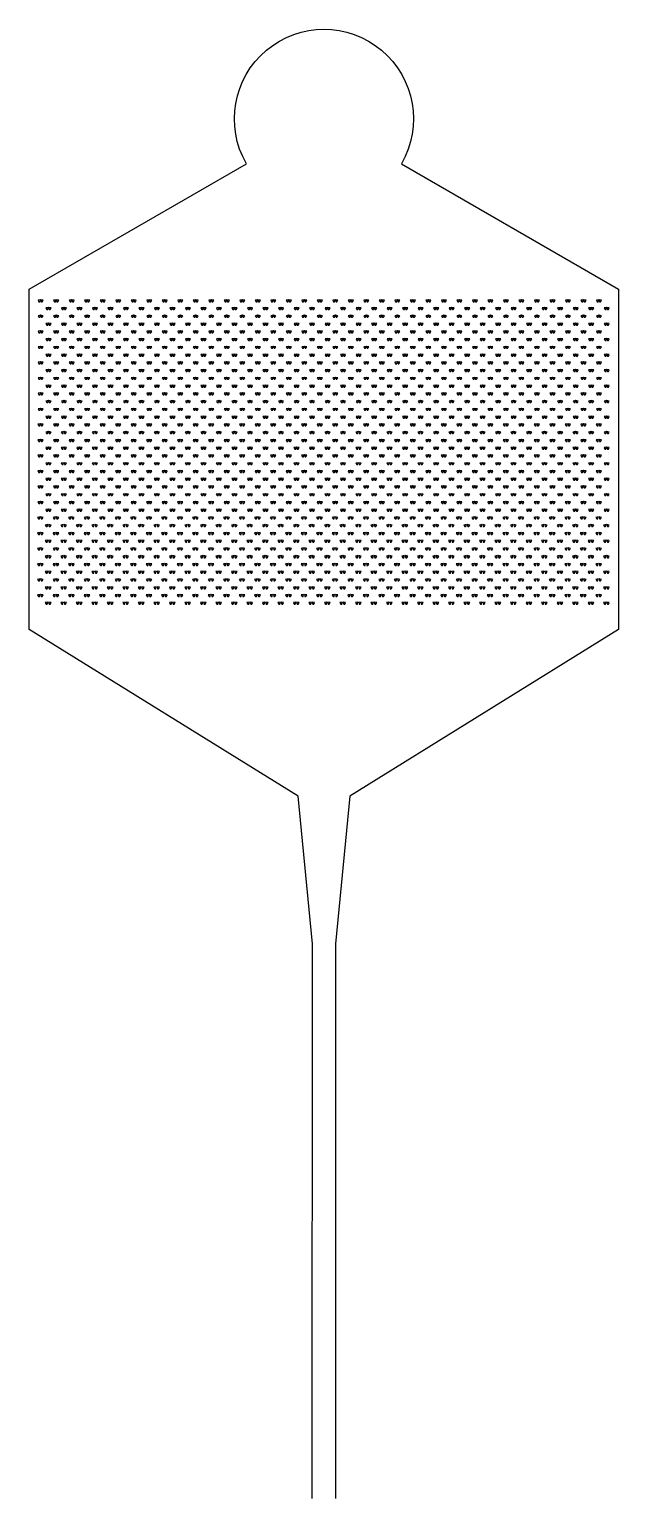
# Model space of a CAD drawing. Header units: inches. Extents: x -17.1 to 32.2, y -20.8 to 20.8.
# Drawn here: x -12.82 to -5.22, y 1.92 to 20.83 of the extents above; entities that cross this region are included whole.
import ezdxf

# ---------------------------------------------------------------- set-up
doc = ezdxf.new("R2010")
doc.units = ezdxf.units.IN
doc.header["$MEASUREMENT"] = 0

# ---------------------------------------------------------------- blocks, each defined once
blk = doc.blocks.new('*U245')
for points in [[(0.063, 0.055), (0.057, 0.087), (0.037, 0.075), (0.037, 0.062)], [(0.037, 0.025), (0.057, 0.013), (0.063, 0.045), (0.037, 0.038)], [(-0.037, -0.045), (-0.043, -0.013), (-0.063, -0.025), (-0.063, -0.038)], [(-0.063, -0.075), (-0.043, -0.087), (-0.037, -0.055), (-0.063, -0.062)]]:
    blk.add_lwpolyline(points, close=True)
blk = doc.blocks.new('*U247')
at = {"color": 0, "linetype": 'ByBlock', "lineweight": -2, "transparency": 16777216}
for p in [(0, 7.2), (0.2, 7.2), (0.4, 7.2), (0.6, 7.2), (0.8, 7.2), (1, 7.2), (0, 7), (0.2, 7), (0.4, 7), (0.6, 7), (0.8, 7), (1, 7), (0, 6.8), (0.2, 6.8), (0.4, 6.8), (0.6, 6.8), (0.8, 6.8), (1, 6.8), (0, 6.6), (0.2, 6.6), (0.4, 6.6), (0.6, 6.6), (0.8, 6.6), (1, 6.6), (0, 6.4), (0.2, 6.4), (0.4, 6.4), (0.6, 6.4), (0.8, 6.4), (1, 6.4), (0, 6.2), (0.2, 6.2), (0.4, 6.2), (0.6, 6.2), (0.8, 6.2), (1, 6.2), (0, 6), (0.2, 6), (0.4, 6), (0.6, 6), (0.8, 6), (1, 6), (0, 5.8), (0.2, 5.8), (0.4, 5.8), (0.6, 5.8), (0.8, 5.8), (1, 5.8), (0, 5.6), (0.2, 5.6), (0.4, 5.6), (0.6, 5.6), (0.8, 5.6), (1, 5.6), (0, 5.4), (0.2, 5.4), (0.4, 5.4), (0.6, 5.4), (0.8, 5.4), (1, 5.4), (0, 5.2), (0.2, 5.2), (0.4, 5.2), (0.6, 5.2), (0.8, 5.2), (1, 5.2), (0, 5), (0.2, 5), (0.4, 5), (0.6, 5), (0.8, 5), (1, 5), (0, 4.8), (0.2, 4.8), (0.4, 4.8), (0.6, 4.8), (0.8, 4.8), (1, 4.8), (0, 4.6), (0.2, 4.6), (0.4, 4.6), (0.6, 4.6), (0.8, 4.6), (1, 4.6), (0, 4.4), (0.2, 4.4), (0.4, 4.4), (0.6, 4.4), (0.8, 4.4), (1, 4.4), (0, 4.2), (0.2, 4.2), (0.4, 4.2), (0.6, 4.2), (0.8, 4.2), (1, 4.2), (0, 4), (0.2, 4), (0.4, 4), (0.6, 4), (0.8, 4), (1, 4), (0, 3.8), (0.2, 3.8), (0.4, 3.8), (0.6, 3.8), (0.8, 3.8), (1, 3.8), (0, 3.6), (0.2, 3.6), (0.4, 3.6), (0.6, 3.6), (0.8, 3.6), (1, 3.6), (0, 3.4), (0.2, 3.4), (0.4, 3.4), (0.6, 3.4), (0.8, 3.4), (1, 3.4), (0, 3.2), (0.2, 3.2), (0.4, 3.2), (0.6, 3.2), (0.8, 3.2), (1, 3.2), (0, 3), (0.2, 3), (0.4, 3), (0.6, 3), (0.8, 3), (1, 3), (0, 2.8), (0.2, 2.8), (0.4, 2.8), (0.6, 2.8), (0.8, 2.8), (1, 2.8), (0, 2.6), (0.2, 2.6), (0.4, 2.6), (0.6, 2.6), (0.8, 2.6), (1, 2.6), (0, 2.4), (0.2, 2.4), (0.4, 2.4), (0.6, 2.4), (0.8, 2.4), (1, 2.4), (0, 2.2), (0.2, 2.2), (0.4, 2.2), (0.6, 2.2), (0.8, 2.2), (1, 2.2), (0, 2), (0.2, 2), (0.4, 2), (0.6, 2), (0.8, 2), (1, 2), (0, 1.8), (0.2, 1.8), (0.4, 1.8), (0.6, 1.8), (0.8, 1.8), (1, 1.8), (0, 1.6), (0.2, 1.6), (0.4, 1.6), (0.6, 1.6), (0.8, 1.6), (1, 1.6), (0, 1.4), (0.2, 1.4), (0.4, 1.4), (0.6, 1.4), (0.8, 1.4), (1, 1.4), (0, 1.2), (0.2, 1.2), (0.4, 1.2), (0.6, 1.2), (0.8, 1.2), (1, 1.2), (0, 1), (0.2, 1), (0.4, 1), (0.6, 1), (0.8, 1), (1, 1), (0, 0.8), (0.2, 0.8), (0.4, 0.8), (0.6, 0.8), (0.8, 0.8), (1, 0.8), (0, 0.6), (0.2, 0.6), (0.4, 0.6), (0.6, 0.6), (0.8, 0.6), (1, 0.6), (0, 0.4), (0.2, 0.4), (0.4, 0.4), (0.6, 0.4), (0.8, 0.4), (1, 0.4), (0, 0.2), (0.2, 0.2), (0.4, 0.2), (0.6, 0.2), (0.8, 0.2), (1, 0.2), (0, 0), (0.2, 0), (0.4, 0), (0.6, 0), (0.8, 0), (1, 0)]:
    blk.add_blockref('*U245', p, dxfattribs=at)
blk = doc.blocks.new('*U248')
for points in [[(0.005, 0.037), (0, 0.068), (-0.02, 0.057), (-0.02, 0.044)], [(-0.02, 0.012), (0, 0), (0.005, 0.032), (-0.02, 0.024)], [(0.105, 0.137), (0.1, 0.168), (0.08, 0.157), (0.08, 0.144)], [(0.08, 0.112), (0.1, 0.1), (0.105, 0.132), (0.08, 0.124)]]:
    blk.add_lwpolyline(points, close=True)
blk = doc.blocks.new('*U249')
at = {"color": 0, "linetype": 'ByBlock', "lineweight": -2, "transparency": 16777216}
for p in [(0, 7.2), (0.2, 7.2), (0.4, 7.2), (0.6, 7.2), (0.8, 7.2), (1, 7.2), (0, 7), (0.2, 7), (0.4, 7), (0.6, 7), (0.8, 7), (1, 7), (0, 6.8), (0.2, 6.8), (0.4, 6.8), (0.6, 6.8), (0.8, 6.8), (1, 6.8), (0, 6.6), (0.2, 6.6), (0.4, 6.6), (0.6, 6.6), (0.8, 6.6), (1, 6.6), (0, 6.4), (0.2, 6.4), (0.4, 6.4), (0.6, 6.4), (0.8, 6.4), (1, 6.4), (0, 6.2), (0.2, 6.2), (0.4, 6.2), (0.6, 6.2), (0.8, 6.2), (1, 6.2), (0, 6), (0.2, 6), (0.4, 6), (0.6, 6), (0.8, 6), (1, 6), (0, 5.8), (0.2, 5.8), (0.4, 5.8), (0.6, 5.8), (0.8, 5.8), (1, 5.8), (0, 5.6), (0.2, 5.6), (0.4, 5.6), (0.6, 5.6), (0.8, 5.6), (1, 5.6), (0, 5.4), (0.2, 5.4), (0.4, 5.4), (0.6, 5.4), (0.8, 5.4), (1, 5.4), (0, 5.2), (0.2, 5.2), (0.4, 5.2), (0.6, 5.2), (0.8, 5.2), (1, 5.2), (0, 5), (0.2, 5), (0.4, 5), (0.6, 5), (0.8, 5), (1, 5), (0, 4.8), (0.2, 4.8), (0.4, 4.8), (0.6, 4.8), (0.8, 4.8), (1, 4.8), (0, 4.6), (0.2, 4.6), (0.4, 4.6), (0.6, 4.6), (0.8, 4.6), (1, 4.6), (0, 4.4), (0.2, 4.4), (0.4, 4.4), (0.6, 4.4), (0.8, 4.4), (1, 4.4), (0, 4.2), (0.2, 4.2), (0.4, 4.2), (0.6, 4.2), (0.8, 4.2), (1, 4.2), (0, 4), (0.2, 4), (0.4, 4), (0.6, 4), (0.8, 4), (1, 4), (0, 3.8), (0.2, 3.8), (0.4, 3.8), (0.6, 3.8), (0.8, 3.8), (1, 3.8), (0, 3.6), (0.2, 3.6), (0.4, 3.6), (0.6, 3.6), (0.8, 3.6), (1, 3.6), (0, 3.4), (0.2, 3.4), (0.4, 3.4), (0.6, 3.4), (0.8, 3.4), (1, 3.4), (0, 3.2), (0.2, 3.2), (0.4, 3.2), (0.6, 3.2), (0.8, 3.2), (1, 3.2), (0, 3), (0.2, 3), (0.4, 3), (0.6, 3), (0.8, 3), (1, 3), (0, 2.8), (0.2, 2.8), (0.4, 2.8), (0.6, 2.8), (0.8, 2.8), (1, 2.8), (0, 2.6), (0.2, 2.6), (0.4, 2.6), (0.6, 2.6), (0.8, 2.6), (1, 2.6), (0, 2.4), (0.2, 2.4), (0.4, 2.4), (0.6, 2.4), (0.8, 2.4), (1, 2.4), (0, 2.2), (0.2, 2.2), (0.4, 2.2), (0.6, 2.2), (0.8, 2.2), (1, 2.2), (0, 2), (0.2, 2), (0.4, 2), (0.6, 2), (0.8, 2), (1, 2), (0, 1.8), (0.2, 1.8), (0.4, 1.8), (0.6, 1.8), (0.8, 1.8), (1, 1.8), (0, 1.6), (0.2, 1.6), (0.4, 1.6), (0.6, 1.6), (0.8, 1.6), (1, 1.6), (0, 1.4), (0.2, 1.4), (0.4, 1.4), (0.6, 1.4), (0.8, 1.4), (1, 1.4), (0, 1.2), (0.2, 1.2), (0.4, 1.2), (0.6, 1.2), (0.8, 1.2), (1, 1.2), (0, 1), (0.2, 1), (0.4, 1), (0.6, 1), (0.8, 1), (1, 1), (0, 0.8), (0.2, 0.8), (0.4, 0.8), (0.6, 0.8), (0.8, 0.8), (1, 0.8), (0, 0.6), (0.2, 0.6), (0.4, 0.6), (0.6, 0.6), (0.8, 0.6), (1, 0.6), (0, 0.4), (0.2, 0.4), (0.4, 0.4), (0.6, 0.4), (0.8, 0.4), (1, 0.4), (0, 0.2), (0.2, 0.2), (0.4, 0.2), (0.6, 0.2), (0.8, 0.2), (1, 0.2), (0, 0), (0.2, 0), (0.4, 0), (0.6, 0), (0.8, 0), (1, 0)]:
    blk.add_blockref('*U248', p, dxfattribs=at)
blk = doc.blocks.new('*U252')
for points in [[(-0.02, 0.042), (0.005, 0.035), (0, 0.066), (-0.02, 0.055)], [(-0.02, 0.012), (0, 0), (0.005, 0.032), (-0.02, 0.024)], [(0.08, 0.142), (0.105, 0.135), (0.1, 0.166), (0.08, 0.155)], [(0.08, 0.112), (0.1, 0.1), (0.105, 0.132), (0.08, 0.124)]]:
    blk.add_lwpolyline(points, close=True)
blk = doc.blocks.new('*U253')
at = {"color": 0, "linetype": 'ByBlock', "lineweight": -2, "transparency": 16777216}
for p in [(0, 7.2), (0.2, 7.2), (0.4, 7.2), (0.6, 7.2), (0.8, 7.2), (1, 7.2), (1.2, 7.2), (1.4, 7.2), (0, 7), (0.2, 7), (0.4, 7), (0.6, 7), (0.8, 7), (1, 7), (1.2, 7), (1.4, 7), (0, 6.8), (0.2, 6.8), (0.4, 6.8), (0.6, 6.8), (0.8, 6.8), (1, 6.8), (1.2, 6.8), (1.4, 6.8), (0, 6.6), (0.2, 6.6), (0.4, 6.6), (0.6, 6.6), (0.8, 6.6), (1, 6.6), (1.2, 6.6), (1.4, 6.6), (0, 6.4), (0.2, 6.4), (0.4, 6.4), (0.6, 6.4), (0.8, 6.4), (1, 6.4), (1.2, 6.4), (1.4, 6.4), (0, 6.2), (0.2, 6.2), (0.4, 6.2), (0.6, 6.2), (0.8, 6.2), (1, 6.2), (1.2, 6.2), (1.4, 6.2), (0, 6), (0.2, 6), (0.4, 6), (0.6, 6), (0.8, 6), (1, 6), (1.2, 6), (1.4, 6), (0, 5.8), (0.2, 5.8), (0.4, 5.8), (0.6, 5.8), (0.8, 5.8), (1, 5.8), (1.2, 5.8), (1.4, 5.8), (0, 5.6), (0.2, 5.6), (0.4, 5.6), (0.6, 5.6), (0.8, 5.6), (1, 5.6), (1.2, 5.6), (1.4, 5.6), (0, 5.4), (0.2, 5.4), (0.4, 5.4), (0.6, 5.4), (0.8, 5.4), (1, 5.4), (1.2, 5.4), (1.4, 5.4), (0, 5.2), (0.2, 5.2), (0.4, 5.2), (0.6, 5.2), (0.8, 5.2), (1, 5.2), (1.2, 5.2), (1.4, 5.2), (0, 5), (0.2, 5), (0.4, 5), (0.6, 5), (0.8, 5), (1, 5), (1.2, 5), (1.4, 5), (0, 4.8), (0.2, 4.8), (0.4, 4.8), (0.6, 4.8), (0.8, 4.8), (1, 4.8), (1.2, 4.8), (1.4, 4.8), (0, 4.6), (0.2, 4.6), (0.4, 4.6), (0.6, 4.6), (0.8, 4.6), (1, 4.6), (1.2, 4.6), (1.4, 4.6), (0, 4.4), (0.2, 4.4), (0.4, 4.4), (0.6, 4.4), (0.8, 4.4), (1, 4.4), (1.2, 4.4), (1.4, 4.4), (0, 4.2), (0.2, 4.2), (0.4, 4.2), (0.6, 4.2), (0.8, 4.2), (1, 4.2), (1.2, 4.2), (1.4, 4.2), (0, 4), (0.2, 4), (0.4, 4), (0.6, 4), (0.8, 4), (1, 4), (1.2, 4), (1.4, 4), (0, 3.8), (0.2, 3.8), (0.4, 3.8), (0.6, 3.8), (0.8, 3.8), (1, 3.8), (1.2, 3.8), (1.4, 3.8), (0, 3.6), (0.2, 3.6), (0.4, 3.6), (0.6, 3.6), (0.8, 3.6), (1, 3.6), (1.2, 3.6), (1.4, 3.6), (0, 3.4), (0.2, 3.4), (0.4, 3.4), (0.6, 3.4), (0.8, 3.4), (1, 3.4), (1.2, 3.4), (1.4, 3.4), (0, 3.2), (0.2, 3.2), (0.4, 3.2), (0.6, 3.2), (0.8, 3.2), (1, 3.2), (1.2, 3.2), (1.4, 3.2), (0, 3), (0.2, 3), (0.4, 3), (0.6, 3), (0.8, 3), (1, 3), (1.2, 3), (1.4, 3), (0, 2.8), (0.2, 2.8), (0.4, 2.8), (0.6, 2.8), (0.8, 2.8), (1, 2.8), (1.2, 2.8), (1.4, 2.8), (0, 2.6), (0.2, 2.6), (0.4, 2.6), (0.6, 2.6), (0.8, 2.6), (1, 2.6), (1.2, 2.6), (1.4, 2.6), (0, 2.4), (0.2, 2.4), (0.4, 2.4), (0.6, 2.4), (0.8, 2.4), (1, 2.4), (1.2, 2.4), (1.4, 2.4), (0, 2.2), (0.2, 2.2), (0.4, 2.2), (0.6, 2.2), (0.8, 2.2), (1, 2.2), (1.2, 2.2), (1.4, 2.2), (0, 2), (0.2, 2), (0.4, 2), (0.6, 2), (0.8, 2), (1, 2), (1.2, 2), (1.4, 2), (0, 1.8), (0.2, 1.8), (0.4, 1.8), (0.6, 1.8), (0.8, 1.8), (1, 1.8), (1.2, 1.8), (1.4, 1.8), (0, 1.6), (0.2, 1.6), (0.4, 1.6), (0.6, 1.6), (0.8, 1.6), (1, 1.6), (1.2, 1.6), (1.4, 1.6), (0, 1.4), (0.2, 1.4), (0.4, 1.4), (0.6, 1.4), (0.8, 1.4), (1, 1.4), (1.2, 1.4), (1.4, 1.4), (0, 1.2), (0.2, 1.2), (0.4, 1.2), (0.6, 1.2), (0.8, 1.2), (1, 1.2), (1.2, 1.2), (1.4, 1.2), (0, 1), (0.2, 1), (0.4, 1), (0.6, 1), (0.8, 1), (1, 1), (1.2, 1), (1.4, 1), (0, 0.8), (0.2, 0.8), (0.4, 0.8), (0.6, 0.8), (0.8, 0.8), (1, 0.8), (1.2, 0.8), (1.4, 0.8), (0, 0.6), (0.2, 0.6), (0.4, 0.6), (0.6, 0.6), (0.8, 0.6), (1, 0.6), (1.2, 0.6), (1.4, 0.6), (0, 0.4), (0.2, 0.4), (0.4, 0.4), (0.6, 0.4), (0.8, 0.4), (1, 0.4), (1.2, 0.4), (1.4, 0.4), (0, 0.2), (0.2, 0.2), (0.4, 0.2), (0.6, 0.2), (0.8, 0.2), (1, 0.2), (1.2, 0.2), (1.4, 0.2), (0, 0), (0.2, 0), (0.4, 0), (0.6, 0), (0.8, 0), (1, 0), (1.2, 0), (1.4, 0)]:
    blk.add_blockref('*U252', p, dxfattribs=at)

msp = doc.modelspace()

# ---------------------------------------------------------------- linework, layer by layer
msp.add_lwpolyline([(-9.175, 1.883), (-9.171, 9.038), (-9.355, 10.94), (-12.822, 13.091), (-12.822, 17.48), (-10.022, 19.096, -1.732051), (-8.021, 19.096), (-5.221, 17.48), (-5.221, 13.091), (-8.687, 10.94), (-8.871, 9.037), (-8.875, 1.883)], format="xyb")

# ---------------------------------------------------------------- block references
at = {"rotation": 90}
for name, p in [('*U253', (-5.342, 15.836)), ('*U249', (-5.342, 14.636)), ('*U247', (-5.429, 13.479))]:
    msp.add_blockref(name, p, dxfattribs=at)

doc.saveas('drawing.dxf')
